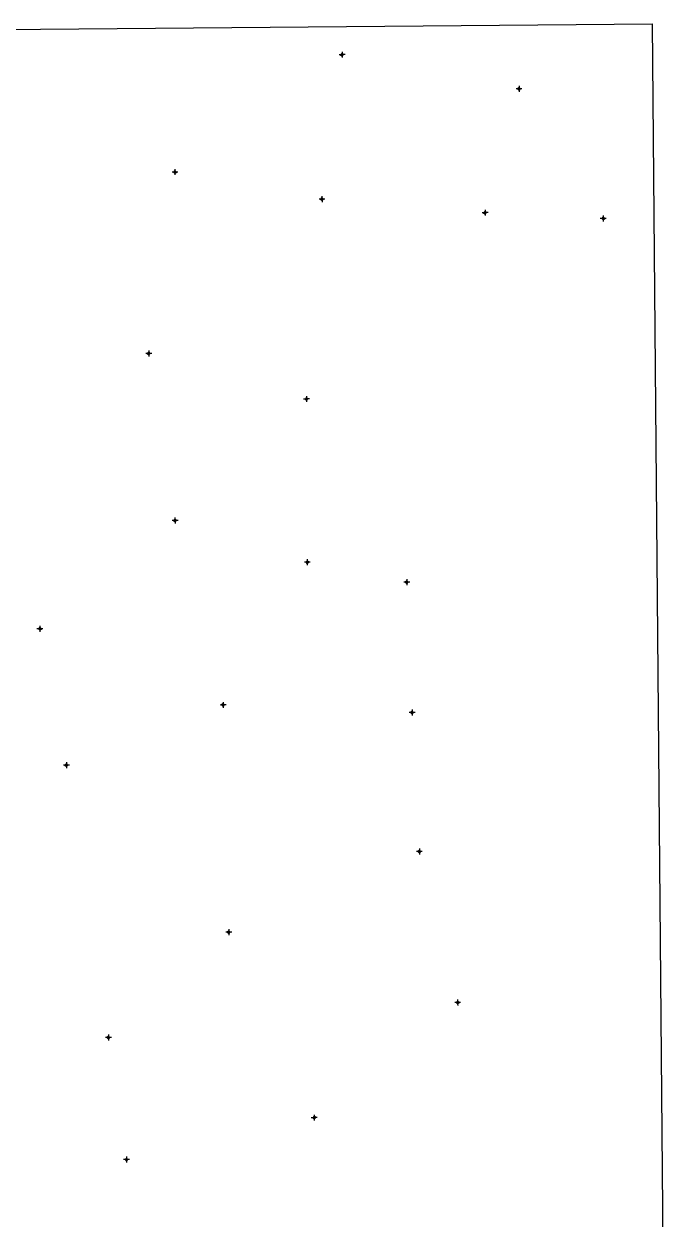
# Model space of a CAD drawing. Extents: x 551068 to 551573, y 1837995 to 1838500.
# Drawn here: x 551435.7 to 551572.5, y 1838247.5 to 1838499.6 of the extents above; entities that cross this region are included whole.
import ezdxf

# ---------------------------------------------------------------- set-up
doc = ezdxf.new("R2010")
doc.units = 0
doc.layers.add('Level 11', color=7, linetype='Continuous')
doc.layers.add('Level 63', color=7, linetype='Continuous')

msp = doc.modelspace()

# ---------------------------------------------------------------- linework, layer by layer
at = {"layer": 'Level 11'}
for p, q in [((551502.43, 1838493.1), (551502.12, 1838493.1)), ((551502.43, 1838493.1), (551502.12, 1838493.1)), ((551502.43, 1838493.1), (551502.12, 1838493.1)), ((551502.74, 1838493.41), (551502.43, 1838493.1)), ((551502.74, 1838493.41), (551502.43, 1838493.1)), ((551502.74, 1838493.41), (551502.43, 1838493.1)), ((551502.43, 1838493.1), (551502.74, 1838492.79)), ((551502.43, 1838493.1), (551502.74, 1838492.79)), ((551502.43, 1838493.1), (551502.74, 1838492.79)), ((551502.73, 1838493.72), (551502.74, 1838493.41)), ((551502.73, 1838493.72), (551502.74, 1838493.41)), ((551502.73, 1838493.72), (551502.74, 1838493.41)), ((551503.05, 1838493.11), (551502.74, 1838493.41)), ((551503.05, 1838493.11), (551502.74, 1838493.41)), ((551503.05, 1838493.11), (551502.74, 1838493.41)), ((551502.74, 1838492.79), (551503.05, 1838493.11)), ((551502.74, 1838492.79), (551503.05, 1838493.11)), ((551502.74, 1838492.79), (551503.05, 1838493.11)), ((551502.74, 1838492.79), (551502.75, 1838492.48)), ((551502.74, 1838492.79), (551502.75, 1838492.48)), ((551502.74, 1838492.79), (551502.75, 1838492.48)), ((551503.36, 1838493.11), (551503.05, 1838493.11)), ((551503.36, 1838493.11), (551503.05, 1838493.11)), ((551503.36, 1838493.11), (551503.05, 1838493.11)), ((551539.72, 1838485.88), (551539.41, 1838485.88)), ((551539.72, 1838485.88), (551539.41, 1838485.88)), ((551539.72, 1838485.88), (551539.41, 1838485.88)), ((551540.03, 1838486.19), (551539.72, 1838485.88)), ((551540.03, 1838486.19), (551539.72, 1838485.88)), ((551540.03, 1838486.19), (551539.72, 1838485.88)), ((551539.72, 1838485.88), (551540.04, 1838485.57)), ((551539.72, 1838485.88), (551540.04, 1838485.57)), ((551539.72, 1838485.88), (551540.04, 1838485.57)), ((551540.03, 1838486.51), (551540.03, 1838486.19)), ((551540.03, 1838486.51), (551540.03, 1838486.19)), ((551540.03, 1838486.51), (551540.03, 1838486.19)), ((551540.34, 1838485.88), (551540.03, 1838486.19)), ((551540.34, 1838485.88), (551540.03, 1838486.19)), ((551540.34, 1838485.88), (551540.03, 1838486.19)), ((551540.04, 1838485.57), (551540.34, 1838485.88)), ((551540.04, 1838485.57), (551540.34, 1838485.88)), ((551540.04, 1838485.57), (551540.34, 1838485.88)), ((551540.04, 1838485.57), (551540.04, 1838485.25)), ((551540.04, 1838485.57), (551540.04, 1838485.25)), ((551540.04, 1838485.57), (551540.04, 1838485.25)), ((551540.65, 1838485.89), (551540.34, 1838485.88)), ((551540.65, 1838485.89), (551540.34, 1838485.88)), ((551540.65, 1838485.89), (551540.34, 1838485.88)), ((551467.19, 1838468.34), (551466.89, 1838468.34)), ((551467.19, 1838468.34), (551466.89, 1838468.34)), ((551467.19, 1838468.34), (551466.89, 1838468.34)), ((551467.5, 1838468.65), (551467.19, 1838468.34)), ((551467.5, 1838468.65), (551467.19, 1838468.34)), ((551467.5, 1838468.65), (551467.19, 1838468.34)), ((551467.19, 1838468.34), (551467.51, 1838468.03)), ((551467.19, 1838468.34), (551467.51, 1838468.03)), ((551467.19, 1838468.34), (551467.51, 1838468.03)), ((551467.5, 1838468.96), (551467.5, 1838468.65)), ((551467.5, 1838468.96), (551467.5, 1838468.65)), ((551467.5, 1838468.96), (551467.5, 1838468.65)), ((551467.81, 1838468.34), (551467.5, 1838468.65)), ((551467.81, 1838468.34), (551467.5, 1838468.65)), ((551467.81, 1838468.34), (551467.5, 1838468.65)), ((551467.51, 1838468.03), (551467.81, 1838468.34)), ((551467.51, 1838468.03), (551467.81, 1838468.34)), ((551467.51, 1838468.03), (551467.81, 1838468.34)), ((551467.51, 1838468.03), (551467.51, 1838467.72)), ((551467.51, 1838468.03), (551467.51, 1838467.72)), ((551467.51, 1838468.03), (551467.51, 1838467.72)), ((551468.12, 1838468.35), (551467.81, 1838468.34)), ((551468.12, 1838468.35), (551467.81, 1838468.34)), ((551468.12, 1838468.35), (551467.81, 1838468.34)), ((551498.2, 1838462.64), (551497.89, 1838462.64)), ((551498.2, 1838462.64), (551497.89, 1838462.64)), ((551498.2, 1838462.64), (551497.89, 1838462.64)), ((551498.5, 1838462.95), (551498.2, 1838462.64)), ((551498.5, 1838462.95), (551498.2, 1838462.64)), ((551498.5, 1838462.95), (551498.2, 1838462.64)), ((551498.2, 1838462.64), (551498.51, 1838462.33)), ((551498.2, 1838462.64), (551498.51, 1838462.33)), ((551498.2, 1838462.64), (551498.51, 1838462.33)), ((551498.5, 1838463.27), (551498.5, 1838462.95)), ((551498.5, 1838463.27), (551498.5, 1838462.95)), ((551498.5, 1838463.27), (551498.5, 1838462.95)), ((551498.82, 1838462.65), (551498.5, 1838462.95)), ((551498.82, 1838462.65), (551498.5, 1838462.95)), ((551498.82, 1838462.65), (551498.5, 1838462.95)), ((551498.51, 1838462.33), (551498.82, 1838462.65)), ((551498.51, 1838462.33), (551498.82, 1838462.65)), ((551498.51, 1838462.33), (551498.82, 1838462.65)), ((551498.51, 1838462.33), (551498.51, 1838462.01)), ((551498.51, 1838462.33), (551498.51, 1838462.01)), ((551498.51, 1838462.33), (551498.51, 1838462.01)), ((551499.13, 1838462.65), (551498.82, 1838462.65)), ((551499.13, 1838462.65), (551498.82, 1838462.65)), ((551499.13, 1838462.65), (551498.82, 1838462.65)), ((551532.58, 1838459.77), (551532.26, 1838459.77)), ((551532.58, 1838459.77), (551532.26, 1838459.77)), ((551532.58, 1838459.77), (551532.26, 1838459.77)), ((551532.89, 1838460.09), (551532.58, 1838459.77)), ((551532.89, 1838460.09), (551532.58, 1838459.77)), ((551532.89, 1838460.09), (551532.58, 1838459.77)), ((551532.58, 1838459.77), (551532.9, 1838459.47)), ((551532.58, 1838459.77), (551532.9, 1838459.47)), ((551532.58, 1838459.77), (551532.9, 1838459.47)), ((551532.89, 1838460.4), (551532.89, 1838460.09)), ((551532.89, 1838460.4), (551532.89, 1838460.09)), ((551532.89, 1838460.4), (551532.89, 1838460.09)), ((551533.2, 1838459.78), (551532.89, 1838460.09)), ((551533.2, 1838459.78), (551532.89, 1838460.09)), ((551533.2, 1838459.78), (551532.89, 1838460.09)), ((551532.9, 1838459.47), (551533.2, 1838459.78)), ((551532.9, 1838459.47), (551533.2, 1838459.78)), ((551532.9, 1838459.47), (551533.2, 1838459.78)), ((551532.9, 1838459.47), (551532.9, 1838459.16)), ((551532.9, 1838459.47), (551532.9, 1838459.16)), ((551532.9, 1838459.47), (551532.9, 1838459.16)), ((551533.52, 1838459.78), (551533.2, 1838459.78)), ((551533.52, 1838459.78), (551533.2, 1838459.78)), ((551533.52, 1838459.78), (551533.2, 1838459.78)), ((551557.49, 1838458.56), (551557.17, 1838458.56)), ((551557.49, 1838458.56), (551557.17, 1838458.56)), ((551557.49, 1838458.56), (551557.17, 1838458.56)), ((551557.8, 1838458.87), (551557.49, 1838458.56)), ((551557.8, 1838458.87), (551557.49, 1838458.56)), ((551557.8, 1838458.87), (551557.49, 1838458.56)), ((551557.49, 1838458.56), (551557.8, 1838458.25)), ((551557.49, 1838458.56), (551557.8, 1838458.25)), ((551557.49, 1838458.56), (551557.8, 1838458.25)), ((551557.79, 1838459.19), (551557.8, 1838458.87)), ((551557.79, 1838459.19), (551557.8, 1838458.87)), ((551557.79, 1838459.19), (551557.8, 1838458.87)), ((551558.11, 1838458.57), (551557.8, 1838458.87)), ((551558.11, 1838458.57), (551557.8, 1838458.87)), ((551558.11, 1838458.57), (551557.8, 1838458.87)), ((551557.8, 1838458.25), (551558.11, 1838458.57)), ((551557.8, 1838458.25), (551558.11, 1838458.57)), ((551557.8, 1838458.25), (551558.11, 1838458.57)), ((551557.8, 1838458.25), (551557.8, 1838457.93)), ((551557.8, 1838458.25), (551557.8, 1838457.93)), ((551557.8, 1838458.25), (551557.8, 1838457.93)), ((551558.43, 1838458.57), (551558.11, 1838458.57)), ((551558.43, 1838458.57), (551558.11, 1838458.57)), ((551558.43, 1838458.57), (551558.11, 1838458.57)), ((551461.67, 1838430.08), (551461.36, 1838430.08)), ((551461.67, 1838430.08), (551461.36, 1838430.08)), ((551461.67, 1838430.08), (551461.36, 1838430.08)), ((551461.98, 1838430.39), (551461.67, 1838430.08)), ((551461.98, 1838430.39), (551461.67, 1838430.08)), ((551461.98, 1838430.39), (551461.67, 1838430.08)), ((551461.67, 1838430.08), (551461.98, 1838429.77)), ((551461.67, 1838430.08), (551461.98, 1838429.77)), ((551461.67, 1838430.08), (551461.98, 1838429.77)), ((551461.98, 1838430.7), (551461.98, 1838430.39)), ((551461.98, 1838430.7), (551461.98, 1838430.39)), ((551461.98, 1838430.7), (551461.98, 1838430.39)), ((551462.29, 1838430.09), (551461.98, 1838430.39)), ((551462.29, 1838430.09), (551461.98, 1838430.39)), ((551462.29, 1838430.09), (551461.98, 1838430.39)), ((551461.98, 1838429.77), (551462.29, 1838430.09)), ((551461.98, 1838429.77), (551462.29, 1838430.09)), ((551461.98, 1838429.77), (551462.29, 1838430.09)), ((551461.98, 1838429.77), (551461.99, 1838429.46)), ((551461.98, 1838429.77), (551461.99, 1838429.46)), ((551461.98, 1838429.77), (551461.99, 1838429.46)), ((551462.6, 1838430.09), (551462.29, 1838430.09)), ((551462.6, 1838430.09), (551462.29, 1838430.09)), ((551462.6, 1838430.09), (551462.29, 1838430.09)), ((551494.93, 1838420.47), (551494.62, 1838420.47)), ((551494.93, 1838420.47), (551494.62, 1838420.47)), ((551494.93, 1838420.47), (551494.62, 1838420.47)), ((551495.23, 1838420.79), (551494.93, 1838420.47)), ((551495.23, 1838420.79), (551494.93, 1838420.47)), ((551495.23, 1838420.79), (551494.93, 1838420.47)), ((551494.93, 1838420.47), (551495.24, 1838420.17)), ((551494.93, 1838420.47), (551495.24, 1838420.17)), ((551494.93, 1838420.47), (551495.24, 1838420.17)), ((551495.23, 1838421.1), (551495.23, 1838420.79)), ((551495.23, 1838421.1), (551495.23, 1838420.79)), ((551495.23, 1838421.1), (551495.23, 1838420.79)), ((551495.55, 1838420.48), (551495.23, 1838420.79)), ((551495.55, 1838420.48), (551495.23, 1838420.79)), ((551495.55, 1838420.48), (551495.23, 1838420.79)), ((551495.24, 1838420.17), (551495.55, 1838420.48)), ((551495.24, 1838420.17), (551495.55, 1838420.48)), ((551495.24, 1838420.17), (551495.55, 1838420.48)), ((551495.24, 1838420.17), (551495.24, 1838419.86)), ((551495.24, 1838420.17), (551495.24, 1838419.86)), ((551495.24, 1838420.17), (551495.24, 1838419.86)), ((551495.86, 1838420.48), (551495.55, 1838420.48)), ((551495.86, 1838420.48), (551495.55, 1838420.48)), ((551495.86, 1838420.48), (551495.55, 1838420.48)), ((551467.21, 1838394.84), (551466.89, 1838394.83)), ((551467.21, 1838394.84), (551466.89, 1838394.83)), ((551467.21, 1838394.84), (551466.89, 1838394.83)), ((551467.51, 1838395.15), (551467.21, 1838394.84)), ((551467.51, 1838395.15), (551467.21, 1838394.84)), ((551467.51, 1838395.15), (551467.21, 1838394.84)), ((551467.21, 1838394.84), (551467.52, 1838394.53)), ((551467.21, 1838394.84), (551467.52, 1838394.53)), ((551467.21, 1838394.84), (551467.52, 1838394.53)), ((551467.51, 1838395.46), (551467.51, 1838395.15)), ((551467.51, 1838395.46), (551467.51, 1838395.15)), ((551467.51, 1838395.46), (551467.51, 1838395.15)), ((551467.83, 1838394.84), (551467.51, 1838395.15)), ((551467.83, 1838394.84), (551467.51, 1838395.15)), ((551467.83, 1838394.84), (551467.51, 1838395.15)), ((551467.52, 1838394.53), (551467.83, 1838394.84)), ((551467.52, 1838394.53), (551467.83, 1838394.84)), ((551467.52, 1838394.53), (551467.83, 1838394.84)), ((551467.52, 1838394.53), (551467.52, 1838394.22)), ((551467.52, 1838394.53), (551467.52, 1838394.22)), ((551467.52, 1838394.53), (551467.52, 1838394.22)), ((551468.15, 1838394.85), (551467.83, 1838394.84)), ((551468.15, 1838394.85), (551467.83, 1838394.84)), ((551468.15, 1838394.85), (551467.83, 1838394.84)), ((551495.39, 1838386.35), (551495.09, 1838386.03)), ((551495.39, 1838386.35), (551495.09, 1838386.03)), ((551495.39, 1838386.35), (551495.09, 1838386.03)), ((551495.39, 1838386.67), (551495.39, 1838386.35)), ((551495.39, 1838386.67), (551495.39, 1838386.35)), ((551495.39, 1838386.67), (551495.39, 1838386.35)), ((551495.71, 1838386.04), (551495.39, 1838386.35)), ((551495.71, 1838386.04), (551495.39, 1838386.35)), ((551495.71, 1838386.04), (551495.39, 1838386.35)), ((551495.09, 1838386.03), (551494.78, 1838386.03)), ((551495.09, 1838386.03), (551494.78, 1838386.03)), ((551495.09, 1838386.03), (551494.78, 1838386.03)), ((551495.09, 1838386.03), (551495.4, 1838385.73)), ((551495.09, 1838386.03), (551495.4, 1838385.73)), ((551495.09, 1838386.03), (551495.4, 1838385.73)), ((551495.4, 1838385.73), (551495.71, 1838386.04)), ((551495.4, 1838385.73), (551495.71, 1838386.04)), ((551495.4, 1838385.73), (551495.71, 1838386.04)), ((551495.4, 1838385.73), (551495.4, 1838385.41)), ((551495.4, 1838385.73), (551495.4, 1838385.41)), ((551495.4, 1838385.73), (551495.4, 1838385.41)), ((551496.02, 1838386.04), (551495.71, 1838386.04)), ((551496.02, 1838386.04), (551495.71, 1838386.04)), ((551496.02, 1838386.04), (551495.71, 1838386.04)), ((551516.06, 1838381.82), (551515.75, 1838381.81)), ((551516.06, 1838381.82), (551515.75, 1838381.81)), ((551516.06, 1838381.82), (551515.75, 1838381.81)), ((551516.37, 1838382.13), (551516.06, 1838381.82)), ((551516.37, 1838382.13), (551516.06, 1838381.82)), ((551516.37, 1838382.13), (551516.06, 1838381.82)), ((551516.06, 1838381.82), (551516.37, 1838381.51)), ((551516.06, 1838381.82), (551516.37, 1838381.51)), ((551516.06, 1838381.82), (551516.37, 1838381.51)), ((551516.36, 1838382.45), (551516.37, 1838382.13)), ((551516.36, 1838382.45), (551516.37, 1838382.13)), ((551516.36, 1838382.45), (551516.37, 1838382.13)), ((551516.68, 1838381.82), (551516.37, 1838382.13)), ((551516.68, 1838381.82), (551516.37, 1838382.13)), ((551516.68, 1838381.82), (551516.37, 1838382.13)), ((551516.37, 1838381.51), (551516.68, 1838381.82)), ((551516.37, 1838381.51), (551516.68, 1838381.82)), ((551516.37, 1838381.51), (551516.68, 1838381.82)), ((551516.37, 1838381.51), (551516.37, 1838381.19)), ((551516.37, 1838381.51), (551516.37, 1838381.19)), ((551516.37, 1838381.51), (551516.37, 1838381.19)), ((551516.99, 1838381.83), (551516.68, 1838381.82)), ((551516.99, 1838381.83), (551516.68, 1838381.82)), ((551516.99, 1838381.83), (551516.68, 1838381.82)), ((551438.73, 1838372), (551438.41, 1838372)), ((551438.73, 1838372), (551438.41, 1838372)), ((551438.73, 1838372), (551438.41, 1838372)), ((551439.04, 1838372.32), (551438.73, 1838372)), ((551439.04, 1838372.32), (551438.73, 1838372)), ((551439.04, 1838372.32), (551438.73, 1838372)), ((551438.73, 1838372), (551439.05, 1838371.7)), ((551438.73, 1838372), (551439.05, 1838371.7)), ((551438.73, 1838372), (551439.05, 1838371.7)), ((551439.04, 1838372.64), (551439.04, 1838372.32)), ((551439.04, 1838372.64), (551439.04, 1838372.32)), ((551439.04, 1838372.64), (551439.04, 1838372.32)), ((551439.35, 1838372.01), (551439.04, 1838372.32)), ((551439.35, 1838372.01), (551439.04, 1838372.32)), ((551439.35, 1838372.01), (551439.04, 1838372.32)), ((551439.05, 1838371.7), (551439.35, 1838372.01)), ((551439.05, 1838371.7), (551439.35, 1838372.01)), ((551439.05, 1838371.7), (551439.35, 1838372.01)), ((551439.05, 1838371.7), (551439.05, 1838371.38)), ((551439.05, 1838371.7), (551439.05, 1838371.38)), ((551439.05, 1838371.7), (551439.05, 1838371.38)), ((551439.67, 1838372.01), (551439.35, 1838372.01)), ((551439.67, 1838372.01), (551439.35, 1838372.01)), ((551439.67, 1838372.01), (551439.35, 1838372.01)), ((551477.66, 1838356.24), (551477.35, 1838355.93)), ((551477.66, 1838356.24), (551477.35, 1838355.93)), ((551477.66, 1838356.24), (551477.35, 1838355.93)), ((551477.66, 1838356.56), (551477.66, 1838356.24)), ((551477.66, 1838356.56), (551477.66, 1838356.24)), ((551477.66, 1838356.56), (551477.66, 1838356.24)), ((551477.97, 1838355.93), (551477.66, 1838356.24)), ((551477.97, 1838355.93), (551477.66, 1838356.24)), ((551477.97, 1838355.93), (551477.66, 1838356.24)), ((551477.35, 1838355.93), (551477.05, 1838355.92)), ((551477.35, 1838355.93), (551477.05, 1838355.92)), ((551477.35, 1838355.93), (551477.05, 1838355.92)), ((551477.35, 1838355.93), (551477.67, 1838355.62)), ((551477.35, 1838355.93), (551477.67, 1838355.62)), ((551477.35, 1838355.93), (551477.67, 1838355.62)), ((551477.67, 1838355.62), (551477.97, 1838355.93)), ((551477.67, 1838355.62), (551477.97, 1838355.93)), ((551477.67, 1838355.62), (551477.97, 1838355.93)), ((551477.67, 1838355.62), (551477.67, 1838355.3)), ((551477.67, 1838355.62), (551477.67, 1838355.3)), ((551477.67, 1838355.62), (551477.67, 1838355.3)), ((551478.28, 1838355.93), (551477.97, 1838355.93)), ((551478.28, 1838355.93), (551477.97, 1838355.93)), ((551478.28, 1838355.93), (551477.97, 1838355.93)), ((551517.18, 1838354.32), (551516.87, 1838354.32)), ((551517.18, 1838354.32), (551516.87, 1838354.32)), ((551517.18, 1838354.32), (551516.87, 1838354.32)), ((551517.49, 1838354.64), (551517.18, 1838354.32)), ((551517.49, 1838354.64), (551517.18, 1838354.32)), ((551517.49, 1838354.64), (551517.18, 1838354.32)), ((551517.18, 1838354.32), (551517.49, 1838354.02)), ((551517.18, 1838354.32), (551517.49, 1838354.02)), ((551517.18, 1838354.32), (551517.49, 1838354.02)), ((551517.48, 1838354.95), (551517.49, 1838354.64)), ((551517.48, 1838354.95), (551517.49, 1838354.64)), ((551517.48, 1838354.95), (551517.49, 1838354.64)), ((551517.8, 1838354.33), (551517.49, 1838354.64)), ((551517.8, 1838354.33), (551517.49, 1838354.64)), ((551517.8, 1838354.33), (551517.49, 1838354.64)), ((551517.49, 1838354.02), (551517.8, 1838354.33)), ((551517.49, 1838354.02), (551517.8, 1838354.33)), ((551517.49, 1838354.02), (551517.8, 1838354.33)), ((551517.49, 1838354.02), (551517.49, 1838353.71)), ((551517.49, 1838354.02), (551517.49, 1838353.71)), ((551517.49, 1838354.02), (551517.49, 1838353.71)), ((551518.11, 1838354.33), (551517.8, 1838354.33)), ((551518.11, 1838354.33), (551517.8, 1838354.33)), ((551518.11, 1838354.33), (551517.8, 1838354.33)), ((551444.62, 1838343.57), (551444.31, 1838343.26)), ((551444.62, 1838343.57), (551444.31, 1838343.26)), ((551444.62, 1838343.57), (551444.31, 1838343.26)), ((551444.62, 1838343.89), (551444.62, 1838343.57)), ((551444.62, 1838343.89), (551444.62, 1838343.57)), ((551444.62, 1838343.89), (551444.62, 1838343.57)), ((551444.93, 1838343.26), (551444.62, 1838343.57)), ((551444.93, 1838343.26), (551444.62, 1838343.57)), ((551444.93, 1838343.26), (551444.62, 1838343.57)), ((551444.31, 1838343.26), (551444, 1838343.26)), ((551444.31, 1838343.26), (551444, 1838343.26)), ((551444.31, 1838343.26), (551444, 1838343.26)), ((551444.31, 1838343.26), (551444.63, 1838342.95)), ((551444.31, 1838343.26), (551444.63, 1838342.95)), ((551444.31, 1838343.26), (551444.63, 1838342.95)), ((551444.63, 1838342.95), (551444.93, 1838343.26)), ((551444.63, 1838342.95), (551444.93, 1838343.26)), ((551444.63, 1838342.95), (551444.93, 1838343.26)), ((551444.63, 1838342.95), (551444.63, 1838342.63)), ((551444.63, 1838342.95), (551444.63, 1838342.63)), ((551444.63, 1838342.95), (551444.63, 1838342.63)), ((551445.24, 1838343.27), (551444.93, 1838343.26)), ((551445.24, 1838343.27), (551444.93, 1838343.26)), ((551445.24, 1838343.27), (551444.93, 1838343.26)), ((551518.72, 1838325), (551518.41, 1838325)), ((551518.72, 1838325), (551518.41, 1838325)), ((551518.72, 1838325), (551518.41, 1838325)), ((551519.02, 1838325.32), (551518.72, 1838325)), ((551519.02, 1838325.32), (551518.72, 1838325)), ((551519.02, 1838325.32), (551518.72, 1838325)), ((551518.72, 1838325), (551519.03, 1838324.7)), ((551518.72, 1838325), (551519.03, 1838324.7)), ((551518.72, 1838325), (551519.03, 1838324.7)), ((551519.02, 1838325.63), (551519.02, 1838325.32)), ((551519.02, 1838325.63), (551519.02, 1838325.32)), ((551519.02, 1838325.63), (551519.02, 1838325.32)), ((551519.33, 1838325.01), (551519.02, 1838325.32)), ((551519.33, 1838325.01), (551519.02, 1838325.32)), ((551519.33, 1838325.01), (551519.02, 1838325.32)), ((551519.03, 1838324.7), (551519.33, 1838325.01)), ((551519.03, 1838324.7), (551519.33, 1838325.01)), ((551519.03, 1838324.7), (551519.33, 1838325.01)), ((551519.03, 1838324.7), (551519.03, 1838324.39)), ((551519.03, 1838324.7), (551519.03, 1838324.39)), ((551519.03, 1838324.7), (551519.03, 1838324.39)), ((551519.64, 1838325.01), (551519.33, 1838325.01)), ((551519.64, 1838325.01), (551519.33, 1838325.01)), ((551519.64, 1838325.01), (551519.33, 1838325.01)), ((551478.84, 1838308.3), (551478.53, 1838307.99)), ((551478.84, 1838308.3), (551478.53, 1838307.99)), ((551478.84, 1838308.3), (551478.53, 1838307.99)), ((551478.84, 1838308.62), (551478.84, 1838308.3)), ((551478.84, 1838308.62), (551478.84, 1838308.3)), ((551478.84, 1838308.62), (551478.84, 1838308.3)), ((551479.15, 1838307.99), (551478.84, 1838308.3)), ((551479.15, 1838307.99), (551478.84, 1838308.3)), ((551479.15, 1838307.99), (551478.84, 1838308.3)), ((551478.53, 1838307.99), (551478.22, 1838307.98)), ((551478.53, 1838307.99), (551478.22, 1838307.98)), ((551478.53, 1838307.99), (551478.22, 1838307.98)), ((551478.53, 1838307.99), (551478.85, 1838307.68)), ((551478.53, 1838307.99), (551478.85, 1838307.68)), ((551478.53, 1838307.99), (551478.85, 1838307.68)), ((551478.85, 1838307.68), (551479.15, 1838307.99)), ((551478.85, 1838307.68), (551479.15, 1838307.99)), ((551478.85, 1838307.68), (551479.15, 1838307.99)), ((551478.85, 1838307.68), (551478.85, 1838307.36)), ((551478.85, 1838307.68), (551478.85, 1838307.36)), ((551478.85, 1838307.68), (551478.85, 1838307.36)), ((551479.46, 1838308), (551479.15, 1838307.99)), ((551479.46, 1838308), (551479.15, 1838307.99)), ((551479.46, 1838308), (551479.15, 1838307.99)), ((551526.79, 1838293.16), (551526.48, 1838293.16)), ((551526.79, 1838293.16), (551526.48, 1838293.16)), ((551526.79, 1838293.16), (551526.48, 1838293.16)), ((551527.1, 1838293.47), (551526.79, 1838293.16)), ((551527.1, 1838293.47), (551526.79, 1838293.16)), ((551527.1, 1838293.47), (551526.79, 1838293.16)), ((551526.79, 1838293.16), (551527.1, 1838292.86)), ((551526.79, 1838293.16), (551527.1, 1838292.86)), ((551526.79, 1838293.16), (551527.1, 1838292.86)), ((551527.1, 1838293.78), (551527.1, 1838293.47)), ((551527.1, 1838293.78), (551527.1, 1838293.47)), ((551527.1, 1838293.78), (551527.1, 1838293.47)), ((551527.41, 1838293.17), (551527.1, 1838293.47)), ((551527.41, 1838293.17), (551527.1, 1838293.47)), ((551527.41, 1838293.17), (551527.1, 1838293.47)), ((551527.1, 1838292.86), (551527.41, 1838293.17)), ((551527.1, 1838292.86), (551527.41, 1838293.17)), ((551527.1, 1838292.86), (551527.41, 1838293.17)), ((551527.72, 1838293.17), (551527.41, 1838293.17)), ((551527.72, 1838293.17), (551527.41, 1838293.17)), ((551527.72, 1838293.17), (551527.41, 1838293.17)), ((551527.1, 1838292.86), (551527.11, 1838292.55)), ((551527.1, 1838292.86), (551527.11, 1838292.55)), ((551527.1, 1838292.86), (551527.11, 1838292.55)), ((551453.17, 1838285.77), (551452.86, 1838285.77)), ((551453.17, 1838285.77), (551452.86, 1838285.77)), ((551453.17, 1838285.77), (551452.86, 1838285.77)), ((551453.48, 1838286.08), (551453.17, 1838285.77)), ((551453.48, 1838286.08), (551453.17, 1838285.77)), ((551453.48, 1838286.08), (551453.17, 1838285.77)), ((551453.17, 1838285.77), (551453.49, 1838285.46)), ((551453.17, 1838285.77), (551453.49, 1838285.46)), ((551453.17, 1838285.77), (551453.49, 1838285.46)), ((551453.48, 1838286.4), (551453.48, 1838286.08)), ((551453.48, 1838286.4), (551453.48, 1838286.08)), ((551453.48, 1838286.4), (551453.48, 1838286.08)), ((551453.79, 1838285.78), (551453.48, 1838286.08)), ((551453.79, 1838285.78), (551453.48, 1838286.08)), ((551453.79, 1838285.78), (551453.48, 1838286.08)), ((551453.49, 1838285.46), (551453.79, 1838285.78)), ((551453.49, 1838285.46), (551453.79, 1838285.78)), ((551453.49, 1838285.46), (551453.79, 1838285.78)), ((551454.1, 1838285.78), (551453.79, 1838285.78)), ((551454.1, 1838285.78), (551453.79, 1838285.78)), ((551454.1, 1838285.78), (551453.79, 1838285.78)), ((551453.49, 1838285.46), (551453.49, 1838285.14)), ((551453.49, 1838285.46), (551453.49, 1838285.14)), ((551453.49, 1838285.46), (551453.49, 1838285.14)), ((551496.56, 1838268.88), (551496.24, 1838268.88)), ((551496.56, 1838268.88), (551496.24, 1838268.88)), ((551496.56, 1838268.88), (551496.24, 1838268.88)), ((551496.87, 1838269.2), (551496.56, 1838268.88)), ((551496.87, 1838269.2), (551496.56, 1838268.88)), ((551496.87, 1838269.2), (551496.56, 1838268.88)), ((551496.56, 1838268.88), (551496.87, 1838268.58)), ((551496.56, 1838268.88), (551496.87, 1838268.58)), ((551496.56, 1838268.88), (551496.87, 1838268.58)), ((551496.87, 1838269.51), (551496.87, 1838269.2)), ((551496.87, 1838269.51), (551496.87, 1838269.2)), ((551496.87, 1838269.51), (551496.87, 1838269.2)), ((551497.18, 1838268.89), (551496.87, 1838269.2)), ((551497.18, 1838268.89), (551496.87, 1838269.2)), ((551497.18, 1838268.89), (551496.87, 1838269.2)), ((551496.87, 1838268.58), (551497.18, 1838268.89)), ((551496.87, 1838268.58), (551497.18, 1838268.89)), ((551496.87, 1838268.58), (551497.18, 1838268.89)), ((551496.87, 1838268.58), (551496.88, 1838268.27)), ((551496.87, 1838268.58), (551496.88, 1838268.27)), ((551496.87, 1838268.58), (551496.88, 1838268.27)), ((551497.5, 1838268.89), (551497.18, 1838268.89)), ((551497.5, 1838268.89), (551497.18, 1838268.89)), ((551497.5, 1838268.89), (551497.18, 1838268.89)), ((551457.28, 1838260.36), (551456.98, 1838260.05)), ((551457.28, 1838260.36), (551456.98, 1838260.05)), ((551457.28, 1838260.36), (551456.98, 1838260.05)), ((551457.28, 1838260.68), (551457.28, 1838260.36)), ((551457.28, 1838260.68), (551457.28, 1838260.36)), ((551457.28, 1838260.68), (551457.28, 1838260.36)), ((551457.6, 1838260.06), (551457.28, 1838260.36)), ((551457.6, 1838260.06), (551457.28, 1838260.36)), ((551457.6, 1838260.06), (551457.28, 1838260.36)), ((551456.98, 1838260.05), (551456.67, 1838260.05)), ((551456.98, 1838260.05), (551456.67, 1838260.05)), ((551456.98, 1838260.05), (551456.67, 1838260.05)), ((551456.98, 1838260.05), (551457.29, 1838259.74)), ((551456.98, 1838260.05), (551457.29, 1838259.74)), ((551456.98, 1838260.05), (551457.29, 1838259.74)), ((551457.29, 1838259.74), (551457.6, 1838260.06)), ((551457.29, 1838259.74), (551457.6, 1838260.06)), ((551457.29, 1838259.74), (551457.6, 1838260.06)), ((551457.29, 1838259.74), (551457.29, 1838259.42)), ((551457.29, 1838259.74), (551457.29, 1838259.42)), ((551457.29, 1838259.74), (551457.29, 1838259.42)), ((551457.91, 1838260.06), (551457.6, 1838260.06)), ((551457.91, 1838260.06), (551457.6, 1838260.06)), ((551457.91, 1838260.06), (551457.6, 1838260.06))]:
    msp.add_line(p, q, dxfattribs=at)
for centre in [(551502.74, 1838493.11), (551502.74, 1838493.11), (551502.74, 1838493.11), (551540.04, 1838485.89), (551540.04, 1838485.89), (551540.04, 1838485.89), (551467.51, 1838468.35), (551467.51, 1838468.35), (551467.51, 1838468.35), (551498.51, 1838462.65), (551498.51, 1838462.65), (551498.51, 1838462.65), (551532.9, 1838459.78), (551532.9, 1838459.78), (551532.9, 1838459.78), (551557.8, 1838458.57), (551557.8, 1838458.57), (551557.8, 1838458.57), (551461.99, 1838430.09), (551461.99, 1838430.09), (551461.99, 1838430.09), (551495.24, 1838420.48), (551495.24, 1838420.48), (551495.24, 1838420.48), (551467.52, 1838394.84), (551467.52, 1838394.84), (551467.52, 1838394.84), (551495.4, 1838386.04), (551495.4, 1838386.04), (551495.4, 1838386.04), (551516.37, 1838381.82), (551516.37, 1838381.82), (551516.37, 1838381.82), (551439.05, 1838372.01), (551439.05, 1838372.01), (551439.05, 1838372.01), (551477.67, 1838355.93), (551477.67, 1838355.93), (551477.67, 1838355.93), (551517.49, 1838354.33), (551517.49, 1838354.33), (551517.49, 1838354.33), (551444.63, 1838343.27), (551444.63, 1838343.27), (551444.63, 1838343.27), (551519.03, 1838325.01), (551519.03, 1838325.01), (551519.03, 1838325.01), (551478.85, 1838307.99), (551478.85, 1838307.99), (551478.85, 1838307.99), (551527.11, 1838293.17), (551527.11, 1838293.17), (551527.11, 1838293.17), (551453.49, 1838285.78), (551453.49, 1838285.78), (551453.49, 1838285.78), (551496.88, 1838268.89), (551496.88, 1838268.89), (551496.88, 1838268.89), (551457.29, 1838260.06), (551457.29, 1838260.06), (551457.29, 1838260.06)]:
    msp.add_circle(centre, 0.075, dxfattribs=at)
at = {"layer": 'Level 63'}
for points in [[(551068.31, 1838495.23), (551568.15, 1838499.59)], [(551572.51, 1837999.75), (551568.15, 1838499.59)]]:
    msp.add_lwpolyline(points, dxfattribs=at)

doc.saveas('drawing.dxf')
